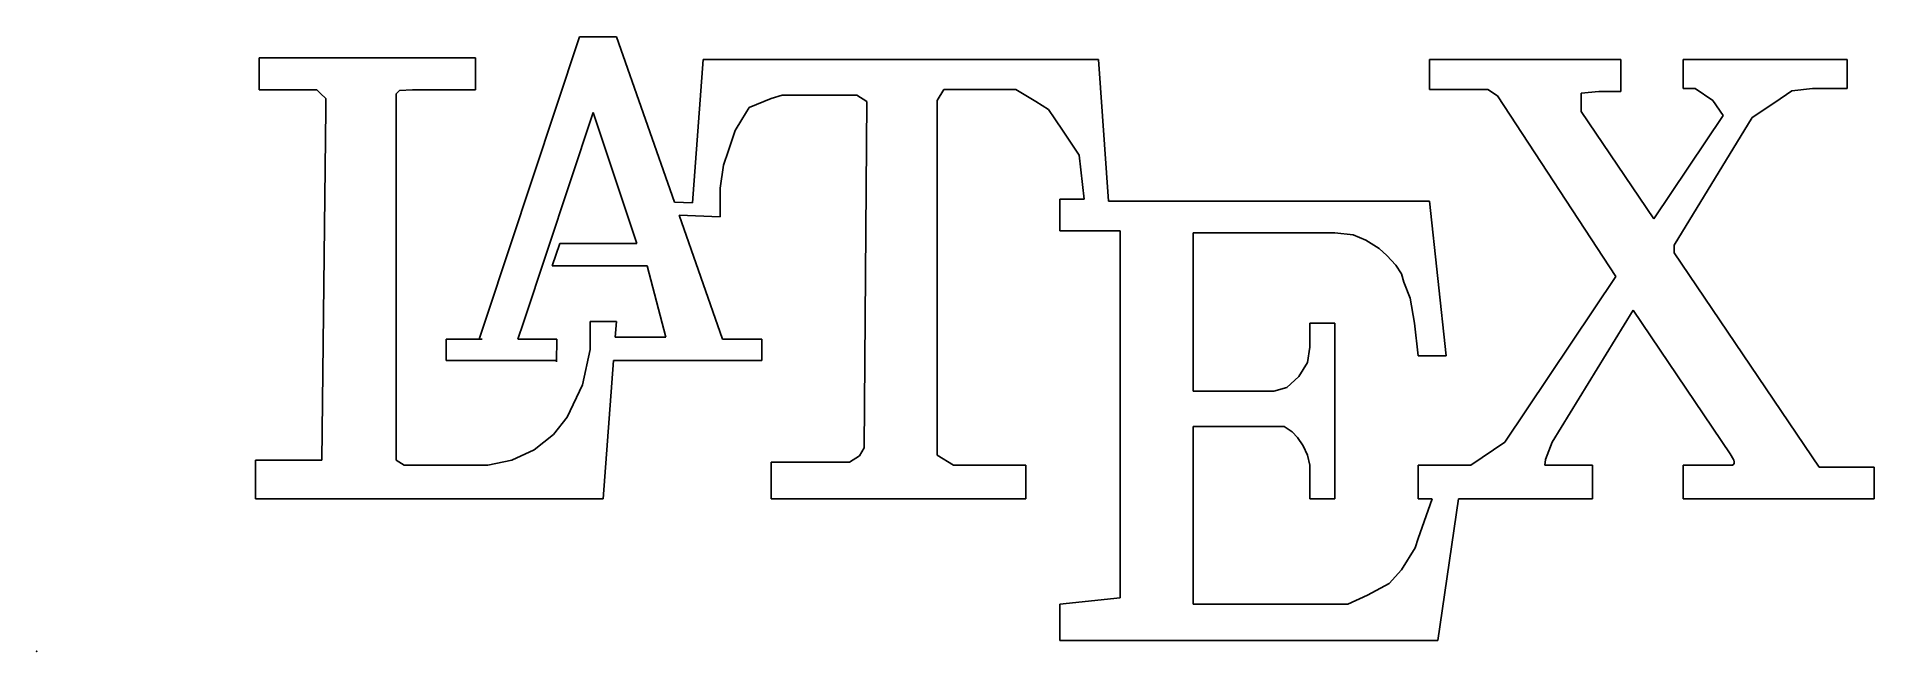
# Model space of a CAD drawing. Header units: millimetres. Extents: x 0 to 33.6, y 0 to 11.2.
import ezdxf

# ---------------------------------------------------------------- set-up
doc = ezdxf.new("R2010")
doc.units = ezdxf.units.MM
doc.header["$PDSIZE"] = -1

msp = doc.modelspace()

# ---------------------------------------------------------------- linework, layer by layer
at = {"color": 7, "linetype": 'Continuous'}
for p, q in [((8.215, 6.088), (9.925, 11.23)), ((9.925, 11.23), (10.597, 11.23)), ((10.597, 11.23), (11.661, 8.207)), ((4.065, 10.683), (4.065, 10.847)), ((4.065, 10.847), (8.023, 10.847)), ((8.023, 10.847), (8.023, 10.261)), ((11.991, 8.195), (12.182, 10.812)), ((12.182, 10.812), (19.412, 10.812)), ((19.412, 10.812), (19.594, 8.227)), ((25.462, 10.812), (28.963, 10.812)), ((25.462, 10.812), (25.462, 10.268)), ((28.963, 10.812), (28.963, 10.232)), ((30.1, 10.282), (30.1, 10.812)), ((30.1, 10.812), (33.1, 10.812)), ((33.1, 10.812), (33.1, 10.282)), ((4.065, 10.683), (4.065, 10.261)), ((4.065, 10.261), (4.994, 10.261)), ((4.994, 10.261), (5.123, 10.261)), ((5.123, 10.261), (5.188, 10.196)), ((5.188, 10.196), (5.283, 10.101)), ((5.283, 10.101), (5.283, 9.881)), ((6.573, 10.187), (6.633, 10.248)), ((6.573, 10.081), (6.573, 10.187)), ((6.573, 10.081), (6.573, 7.685)), ((6.633, 10.248), (6.868, 10.261)), ((8.023, 10.261), (6.868, 10.261)), ((13.425, 10.104), (13.025, 9.938)), ((13.629, 10.161), (13.425, 10.104)), ((14.991, 10.161), (13.629, 10.161)), ((15.178, 10.046), (14.991, 10.161)), ((16.584, 10.268), (16.461, 10.067)), ((17.59, 10.268), (16.584, 10.268)), ((17.9, 10.268), (17.59, 10.268)), ((18.264, 10.045), (17.9, 10.268)), ((26.53, 10.268), (25.462, 10.268)), ((26.709, 10.148), (26.53, 10.268)), ((28.868, 6.849), (26.709, 10.148)), ((28.558, 10.232), (28.235, 10.197)), ((28.235, 10.197), (28.235, 9.867)), ((28.963, 10.232), (28.558, 10.232)), ((30.323, 10.282), (30.1, 10.282)), ((30.646, 10.066), (30.323, 10.282)), ((32.086, 10.241), (31.778, 10.032)), ((32.463, 10.282), (32.086, 10.241)), ((33.1, 10.282), (32.463, 10.282)), ((5.212, 3.49), (5.283, 9.902)), ((10.173, 9.848), (8.897, 6.011)), ((10.97, 7.455), (10.173, 9.848)), ((13.025, 9.938), (12.892, 9.721)), ((15.127, 3.718), (15.178, 10.046)), ((16.461, 10.067), (16.461, 8.92)), ((18.497, 9.902), (18.264, 10.045)), ((18.613, 9.731), (18.497, 9.902)), ((28.235, 9.867), (29.565, 7.902)), ((29.565, 7.902), (30.83, 9.793)), ((31.364, 9.752), (29.936, 7.42)), ((30.83, 9.793), (30.646, 10.066)), ((31.778, 10.032), (31.364, 9.752)), ((12.768, 9.519), (12.645, 9.149)), ((12.892, 9.721), (12.768, 9.519)), ((18.767, 9.503), (18.613, 9.731)), ((19.061, 9.069), (18.767, 9.503)), ((12.645, 9.149), (12.557, 8.884)), ((12.557, 8.884), (12.495, 8.463)), ((16.461, 8.92), (16.461, 3.581)), ((19.149, 8.262), (19.061, 9.069)), ((12.495, 8.463), (12.495, 7.938)), ((11.661, 8.207), (11.991, 8.195)), ((18.704, 7.685), (18.704, 8.262)), ((18.704, 8.262), (19.149, 8.262)), ((19.594, 8.227), (25.462, 8.227)), ((25.462, 8.227), (25.768, 5.401)), ((12.495, 7.938), (11.744, 7.97)), ((11.744, 7.97), (12.54, 5.706)), ((6.573, 7.685), (6.573, 3.581)), ((9.424, 7.041), (9.562, 7.455)), ((9.562, 7.455), (10.97, 7.455)), ((19.594, 7.685), (18.704, 7.685)), ((19.806, 7.685), (19.594, 7.685)), ((19.806, 0.978), (19.806, 7.685)), ((23.73, 7.65), (21.144, 7.65)), ((21.144, 7.65), (21.144, 4.751)), ((23.73, 7.65), (24.065, 7.609)), ((24.065, 7.609), (24.297, 7.513)), ((24.297, 7.513), (24.54, 7.362)), ((29.936, 7.42), (29.936, 7.283)), ((24.54, 7.362), (24.683, 7.232)), ((24.683, 7.232), (24.845, 7.055)), ((24.845, 7.055), (24.949, 6.898)), ((29.936, 7.283), (32.589, 3.363)), ((11.16, 7.041), (9.424, 7.041)), ((11.503, 5.741), (11.16, 7.041)), ((24.949, 6.898), (24.994, 6.747)), ((24.994, 6.747), (25.109, 6.455)), ((26.843, 3.821), (28.868, 6.849)), ((25.109, 6.455), (25.191, 5.994)), ((8.215, 6.088), (8.088, 5.706)), ((29.185, 6.236), (27.705, 3.821)), ((30.962, 3.61), (29.185, 6.236)), ((8.897, 6.011), (8.796, 5.706)), ((10.117, 6.029), (10.597, 6.029)), ((10.117, 5.517), (10.117, 6.029)), ((10.597, 6.029), (10.576, 5.741)), ((10.817, 5.741), (10.576, 5.741)), ((10.817, 5.741), (11.503, 5.741)), ((23.278, 5.555), (23.278, 5.994)), ((23.278, 5.994), (23.73, 5.994)), ((23.73, 5.994), (23.73, 2.784)), ((25.191, 5.994), (25.253, 5.401)), ((7.483, 5.312), (7.483, 5.706)), ((7.483, 5.706), (8.142, 5.706)), ((8.088, 5.706), (8.142, 5.706)), ((8.796, 5.706), (9.207, 5.706)), ((9.207, 5.706), (9.507, 5.706)), ((9.507, 5.706), (9.502, 5.29)), ((9.975, 4.866), (10.117, 5.517)), ((12.54, 5.706), (13.259, 5.706)), ((13.259, 5.706), (13.259, 5.312)), ((23.232, 5.277), (23.278, 5.555)), ((25.768, 5.401), (25.253, 5.401)), ((8.246, 5.312), (7.483, 5.312)), ((8.246, 5.312), (9.503, 5.312)), ((10.544, 5.312), (10.357, 2.784)), ((10.817, 5.312), (10.544, 5.312)), ((13.259, 5.312), (10.817, 5.312)), ((23.074, 5.023), (23.232, 5.277)), ((9.698, 4.278), (9.975, 4.866)), ((21.144, 4.751), (22.615, 4.751)), ((22.615, 4.751), (22.856, 4.822)), ((22.856, 4.822), (23.074, 5.023)), ((9.447, 3.962), (9.698, 4.278)), ((22.615, 4.108), (21.144, 4.108)), ((21.144, 4.108), (21.144, 0.859)), ((22.615, 4.108), (22.803, 4.108)), ((22.803, 4.108), (22.953, 4.008)), ((9.095, 3.678), (9.447, 3.962)), ((15.039, 3.574), (15.127, 3.718)), ((22.953, 4.008), (23.048, 3.906)), ((23.048, 3.906), (23.152, 3.753)), ((23.152, 3.753), (23.232, 3.581)), ((26.217, 3.398), (26.843, 3.821)), ((27.705, 3.821), (27.585, 3.504)), ((4.002, 2.784), (4.002, 3.49)), ((4.002, 3.49), (5.212, 3.49)), ((6.573, 3.581), (6.573, 3.49)), ((6.573, 3.49), (6.72, 3.398)), ((6.72, 3.398), (8.246, 3.398)), ((8.246, 3.398), (8.683, 3.49)), ((8.683, 3.49), (9.095, 3.678)), ((13.425, 2.784), (13.425, 3.454)), ((13.425, 3.454), (14.569, 3.454)), ((14.569, 3.454), (14.862, 3.454)), ((14.862, 3.454), (15.039, 3.574)), ((16.461, 3.581), (16.76, 3.398)), ((16.76, 3.398), (17.59, 3.398)), ((17.59, 3.398), (18.082, 3.398)), ((18.082, 3.398), (18.082, 2.784)), ((23.232, 3.581), (23.278, 3.398)), ((23.278, 2.784), (23.278, 3.398)), ((25.253, 2.784), (25.253, 3.398)), ((25.253, 3.398), (26.217, 3.398)), ((27.585, 3.504), (27.574, 3.398)), ((27.574, 3.398), (28.061, 3.398)), ((28.051, 3.398), (28.235, 3.398)), ((28.235, 3.398), (28.445, 3.398)), ((28.445, 3.398), (28.445, 2.784)), ((30.1, 2.784), (30.1, 3.398)), ((30.1, 3.398), (30.65, 3.398)), ((30.65, 3.398), (31.002, 3.398)), ((31.019, 3.504), (30.962, 3.61)), ((31.002, 3.398), (31.024, 3.42)), ((31.024, 3.49), (31.019, 3.504)), ((31.032, 3.462), (31.024, 3.49)), ((31.024, 3.42), (31.032, 3.44)), ((31.032, 3.44), (31.032, 3.462)), ((32.589, 3.363), (33.594, 3.363)), ((33.594, 3.363), (33.594, 2.784)), ((10.357, 2.784), (4.002, 2.784)), ((18.082, 2.784), (13.425, 2.784)), ((23.73, 2.784), (23.278, 2.784)), ((25.253, 2.058), (25.51, 2.784)), ((25.51, 2.784), (25.253, 2.784)), ((25.996, 2.784), (25.615, 0.197)), ((28.445, 2.784), (25.996, 2.784)), ((33.594, 2.784), (30.1, 2.784)), ((25.201, 1.892), (25.253, 2.058)), ((24.949, 1.486), (25.201, 1.892)), ((24.725, 1.238), (24.949, 1.486)), ((23.968, 0.859), (24.329, 1.027)), ((24.329, 1.027), (24.725, 1.238)), ((18.704, 0.859), (19.806, 0.978)), ((18.704, 0.197), (18.704, 0.859)), ((21.144, 0.859), (23.968, 0.859)), ((25.615, 0.197), (18.704, 0.197))]:
    msp.add_line(p, q, dxfattribs=at)
msp.add_point((0, 0), dxfattribs=at)

doc.saveas('drawing.dxf')
